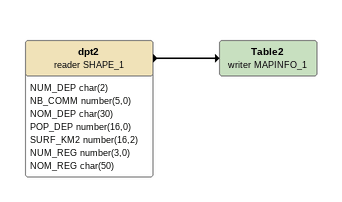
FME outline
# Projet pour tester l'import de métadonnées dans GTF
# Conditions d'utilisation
dpt2 (reader SHAPE_1)
    attributes: NUM_DEP char(2), NB_COMM number(5,0), NOM_DEP char(30), POP_DEP number(16,0), SURF_KM2 number(16,2), NUM_REG number(3,0), NOM_REG char(50)
    -> Table2 (writer MAPINFO_1)
Table2 (writer MAPINFO_1)
